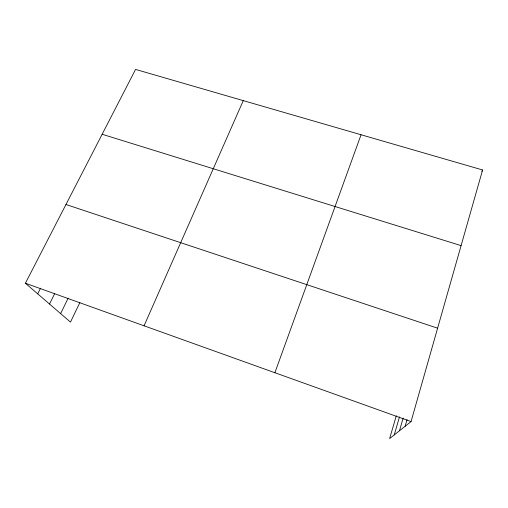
<?xml version="1.0" encoding="UTF-8"?>
<svg xmlns="http://www.w3.org/2000/svg" width="508" height="508" viewBox="0 0 508 508"><rect width="100%" height="100%" fill="white"/><g stroke="black" fill="none" stroke-linecap="round" stroke-linejoin="round"><path stroke-width="0.76" d="M396.284 415.817L389.617 438.588L411.055 421.57L482.6 169.97L135.566 69.412L25.4 283.235L70.479 322.104L79.864 302.577M405.136 426.269L407.06 419.551M399.485 430.752L403.155 418.046M394.24 434.918L399.478 416.903M274.885 372.726L361.055 134.753M144.062 325.799L243.275 100.622M60.63 313.607L68.174 298.145M49.524 304.038L54.673 293.662M37.687 293.827L40.526 288.22M481.838 171.361L482.6 169.97M102.152 134.264L461.086 245.618M65.964 204.502L437.61 328.193M25.4 283.235L411.055 421.57"/></g></svg>
